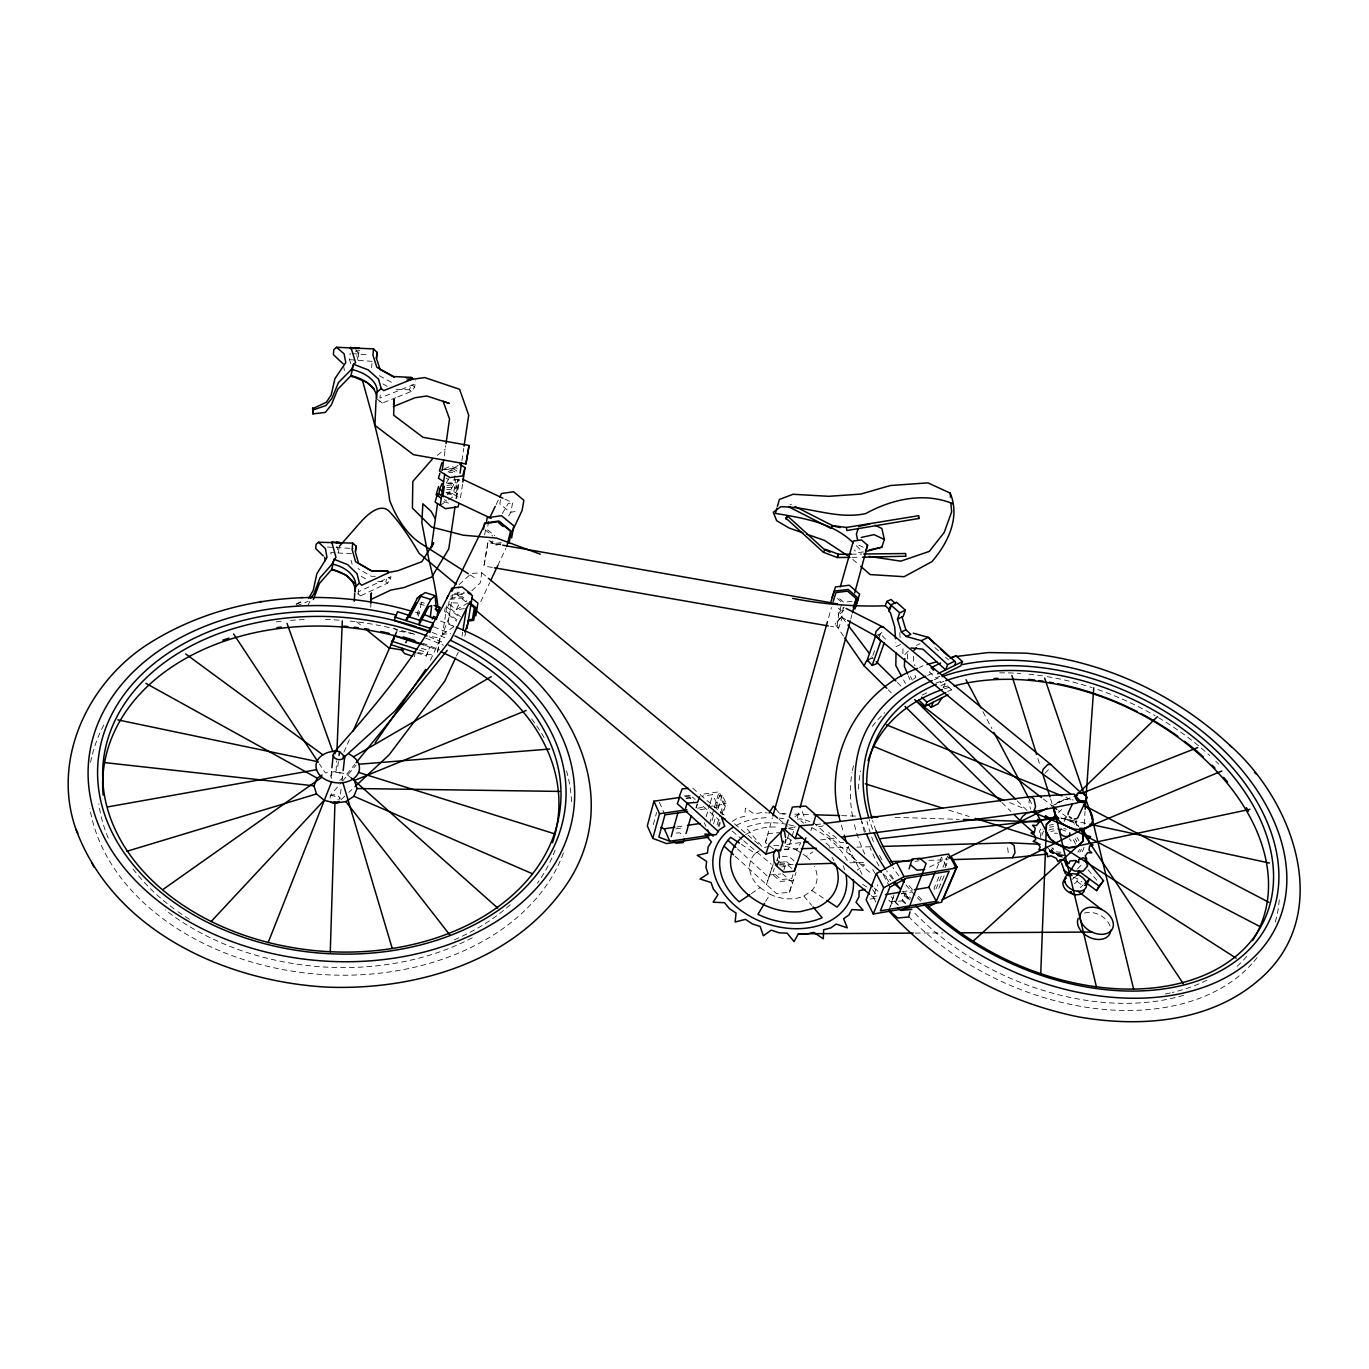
<?xml version="1.0" encoding="UTF-8"?>
<svg xmlns="http://www.w3.org/2000/svg" width="1369" height="1369" viewBox="0 0 1369 1369"><rect width="100%" height="100%" fill="white"/><g stroke="black" fill="none" stroke-linecap="round" stroke-linejoin="round"><path stroke-width="0.75" stroke-dasharray="5 3.75" d="M902.89 653.749L903.01 647.451M907.356 659.002L907.51 650.771M351.303 778.02L346.716 774.289L336.107 771.517L336.534 760.907M370.759 607.237L370.931 603.147M913.602 656.162L913.311 661.98L914.903 665.796M1084.145 824.258L1085.052 811.458M371.615 367.679L371.974 363.487M350.755 363.504L349.557 359.653L350.173 353.407M339.05 547.703L338.519 553.008L336.791 546.18M372.163 361.382L358.045 360.304L359.106 349.882M330.973 776.189L331.657 769.857M330.083 798.11L330.391 795.321L341.223 782.606M337.818 766.623L338.434 761.147M358.524 589.252L357.942 594.574L360.492 595.874L387.444 583.194L390.559 579.258L390.901 576.606L358.233 591.904M380.274 395.008L379.915 398.139L415.081 383.97M341.052 789.109L339.888 799.256A5.681 4.175 5.2 0 0 334.378 794.739A5.681 4.175 5.2 0 0 328.543 798.555M341.976 780.98L342.935 772.698M843.184 607.237L841.781 618.856L838.838 627.755L830.453 626.3M397.763 396.873L411.299 391.397L414.687 387.085L415.474 380.856M414.533 656.778L415.149 652.414M444.292 455.928L445.746 445.661M416.587 652.876L426.392 656.025L429.678 647.195L421.84 644.679M426.392 656.025L429.678 647.195M454.936 475.625L453.567 484.934L447.612 494.876M845.785 619.49L838.461 615.417L838.855 612.696L844.211 607.46M453.841 491.625L455.672 479.218M446.893 487.706L450.487 487.227L454.149 489.572L456.305 488.134L457.52 479.852M455.945 498.641L458.701 480.143M456.288 498.333L457.862 487.775L451.24 482.829L445.764 483.206M461.901 460.703L463.766 448.279M456.39 497.905L459.659 479.492M462.534 484.113L460.36 498.573L450.127 492.019L445.935 492.583M437.447 652.448L439.962 638.04L429.849 636.345M439.962 638.04L437.738 651.815M445.199 607.836L444.651 611.498L456.664 621.081M430.431 660.2L442.444 634.377L447.372 603.387M449.152 601.059L448.262 606.861L460.48 616.615M465.682 601.812L457.537 594.95L458.82 586.634M461.986 636.174L462.636 632.204M484.677 534.903L485.345 530.761M488.63 521.315L487.261 529.581L494.705 535.673M459.145 584.546L471.364 573.423L481.802 572.79L480.091 583.16L469.533 592.811M492.361 567.451L483.959 565.979L487.912 542.603L500.541 544.828M487.912 542.603L483.959 565.979M500.489 499.702L499.805 503.826L510.055 512.297L518.064 511.133M504.887 499.137L512.571 502.748L510.962 512.006L506.051 520.374M1074.374 883.861L1077.009 881.431L1077.54 878.316M417.151 615.092L418.965 607.117M418.315 616.238L421.652 602.12M888.943 910.419L894.214 894.299L890.483 906.637M784.523 849.721L788.202 849.447L795.115 826.14M797.323 817.926L799.53 809.712M850.816 618.908L851.912 614.801M653.321 824.6L656.607 812.433M773.673 849.105L765.425 842.483L772.321 817.943M828.621 617.539L831.445 607.477M696 807.864L697.061 804.202M706.13 816.797L709.707 804.698M710.289 802.696L712.684 794.636L702.417 796.108M709.518 823.881L719.067 791.83L700.158 794.55M464.758 636.14L465.888 632.375M712.068 820.459L713.797 814.692M716.09 807.008L719.529 795.492L722.199 795.115L726.118 803.415L722.627 814.914M713.557 823.898L715.867 816.232M718.16 808.549L722.199 795.115M717.065 824.908L719.957 815.308M720.539 813.391L723.431 803.808L719.529 795.492M718.229 826.192L719.444 822.204M721.857 814.196L724.885 804.185L719.067 791.83M719.136 826.431L720.299 822.598M810.859 830.778L811.868 827.475M735.102 856.173L776.377 893.495L789.417 892.348L792.463 882.492L782.555 873.816M789.417 892.348L796.073 872.395M792.993 874.62L791.744 878.641L781.1 879.548L772.972 872.412L774.255 868.425M776.753 860.998L778.037 857.011M772.03 867.655L766.435 884.733L773.656 862.795M841.627 604.619L838.718 613.517L837.332 625.034L838.838 627.755M765.425 842.483L768.368 833.499L779.474 832.626M449.083 617.265L442.444 634.377L450.521 633.385M787.346 838.906L789.383 832.934M1030.087 798.349L1028.906 801.772L1030.446 809.284M783.804 870.188L786.696 861.717L792.394 866.68M874.534 650.754L871.899 658.284L867.227 660.046M878.487 639.477L880.455 633.83L885.538 639.135M696.154 807.83L697.54 804.065M387.444 583.194L385.75 581.654L387.667 576.64L390.559 579.258M411.299 391.397L409.434 389.823L411.521 384.432L414.687 387.085M943.309 687.888L944.918 683.747L951.438 689.719L949.829 693.843M875.852 902.017L873.131 896.712L877.803 884.836M898.458 901.213L902.103 900.87L905.183 893.324L911.052 898.338M936.772 868.442L941.513 857.114L946.287 865.875M938.894 876.896L934.052 888.327L935.917 891.818M942.916 867.364L947.742 855.933M936.002 888.892L941.701 875.407M944.969 867.706L948.238 859.989M938.792 888.413L944.507 874.945M343.91 752.18L349.865 738.61M457.862 487.775L455.398 493.405L446.243 494.055M458.615 479.133L456.955 482.881L447.766 483.514M456.425 656.076L458.239 652.209M480.793 601.573L489.743 582.595M497.786 565.517L505.846 548.439M1064.107 821.52L1066.588 816.232M1074.665 824.275L1076.342 820.767M496.143 504.545L498.846 499.035M843.595 636.191L835.141 624.007L841.678 616.649L845.46 621.68M308.076 605.064L309.942 601.436M841.678 616.649L835.141 624.007M405.207 642.882L408.116 637.475M405.977 643.088L408.955 637.543M502.286 513.649L508.241 503.518L512.571 502.748M848.643 846.401L846.555 849.927L851.364 855.437L853.811 861.529L864.626 865.02L857.216 870.068M446.311 482.932L450.315 476.241M765.63 901.538L770.011 894.231A34.67 25.515 19.3 0 0 803.86 896.079L811.834 890.552A34.67 25.515 19.3 0 0 814.315 866.423M785.207 846.333A34.67 25.515 19.3 0 1 796.501 850.063L800.608 843.236M843.817 610.18L838.461 615.417M346.716 774.289L354.759 764.381M342.592 781.014L356.128 765.134M904.926 654.639L908.622 650.634M1077.54 868.853L1082.759 863.48M1044.906 773.331L1049.321 768.813M878.333 635.935L882.577 631.708M1058.613 812.501L1061.659 809.541M341.138 799.547L347.315 793.798M348.873 792.36L351.953 789.468M1080.158 887.762L1083.29 884.836M1072.303 879.309L1075.435 876.417M913.551 679.127L915.895 677.125L913.996 673.548M437.173 455.398L445.25 449.118M751.393 893.581L760.103 887.694A34.67 25.515 19.3 0 1 755.243 853.435L741.194 844.211M803.004 854.307L806.255 856.412L812.844 851.963M794.995 816.643L802.32 811.697L805.468 820.099L812.998 822.581M359.927 350.652L355.718 351.046L358.045 360.304M440.236 505.349L446.91 500.883M448.57 499.753L455.244 495.287M442.444 634.377L456.082 625.342M755.243 853.435L761.677 849.174M448.039 472.031L458.153 465.392M732.312 821.4L737.754 817.909L744.753 816.318L745.386 808.121L754.456 814.11L761.404 812.519L767.188 812.895M468.078 602.959L456.202 609.718L447.269 602.582M296.388 604.482L303.422 600.871M947.673 691.619L951.438 689.719M929.465 867.056L946.578 858.517M1051.204 806.29L1064.534 799.633M922.261 695.058L927.925 692.235M941.136 685.647L944.918 683.747M919.403 667.507L923.065 665.693M939.887 676.166L936.071 678.049L929.448 671.991L935.164 669.184M916.477 645.381L920.071 643.652M900.614 644.44L896.113 646.579L895.839 642.643M296.063 603.951L303.285 600.649M444.326 468.865L450.572 466.162L458.204 468.711M376.389 398.567L382.293 403.136L395.829 397.66M1057.176 802.936L1071.037 797.477M296.645 605.851L308.282 601.402M875.732 635.575L880.455 633.83M450.675 596.182L452.42 595.549L448.211 622.912L453.584 626.3M823.368 825.832L819.518 826.773L816.266 824.668M873.131 896.712L877.255 896.01M902.034 891.835L912.336 890.107M870.239 899.108L876.417 898.064M901.127 893.889L911.412 892.143M914.954 861.443L919.044 860.776M676.936 826.927L685.373 825.661M675.824 828.912L684.243 827.663M723.431 803.808L726.118 803.415M697.471 808.189L705.908 806.957M708.03 806.649L724.885 804.185M699.935 809.712L706.113 808.805M714.361 807.607L718.468 807.008L712.684 794.636M686.023 798.469L692.166 797.579M685.458 796.655L691.756 795.748M501.225 542.603L495.133 543.459L492.138 541.012M500.763 543.835L494.928 544.64L490.564 541.063M500.951 544.383L494.825 545.221L488.699 540.207M446.961 485.413L451.171 484.848L456.305 488.134M446.602 489.76L450.196 489.281L457.486 493.952M453.464 479.903L458.906 479.184M786.85 844.416L801.618 842.465M820.613 839.95L837.503 837.708M440.869 469.961L453.584 468.301L457.041 470.491M444.155 469.772L453.207 468.592L456.887 470.936L456.579 473.024L452.917 470.679L447.475 471.381M454.611 593.462L464.365 592.195M788.253 828.228L796.69 827.133M815.65 824.668L821.982 823.83M452.061 594.985L464.177 593.41M450.487 598.167L462.209 596.644L466.743 600.272M449.888 599.434L462.02 597.859L466.641 601.556M336.107 771.517L325.309 772.92L319.439 764.022M863.445 551.947L857.353 552.717L854.324 550.064M464.416 608.675L456.202 609.718L459.59 603.096L449.323 602.668M852.048 601.282L843.715 602.274L837.486 596.884M901.521 893.649L905.183 893.324M891.168 901.88L896.627 901.367M769.583 874.911L780.706 873.97M793.626 880.284L780.518 881.414L770.525 872.635M780.193 862.248L786.696 861.717M779.765 864.079L786.131 863.548L794.225 870.616M781.785 866.851L785.036 866.577L776.89 859.681M782.281 856.652L788.664 856.138L794.088 860.861M797.597 819.141L801.378 818.85L805.776 822.615M676.166 833.088L679.726 832.814L683.627 836.288M457.537 594.95L465.922 594.334M684.295 795.919L690.558 795.457L695.161 799.496M686.091 798.024L689.702 797.768L693.689 801.259M449.118 472.562L452.78 472.305M779.389 864.986L794.345 864.523M849.875 862.795L864.832 862.333M928.918 860.348L948.135 859.749M784.249 849.156L799.188 848.746M829.049 847.907L848.25 847.36M856.789 847.12L873.867 846.658M851.227 554.171L861.7 554.034M852.048 557.337L860.451 557.234M915.382 933.093L943.019 932.922M375.294 576.349L371.17 576.246L358.011 568.597M377.758 581.483L385.75 581.654M775.932 809.096L779.8 813.682L786.2 813.888M794.739 814.144L811.817 814.692M841.713 815.633L856.669 816.112M895.104 817.327L959.156 819.346M395.983 389.207L409.434 389.823M843.526 842.5L839.916 842.311L835.141 836.853L828.587 832.626M327.362 547.035L353.63 548.524M351.559 553.743L330.665 552.563L331.726 556.447M779.8 813.682L787.466 814.161M349.557 359.653L355.923 360.133M1060.992 852.254L1055.516 851.843L1051.854 847.822M1060.325 853.674L1054.849 853.246L1051.187 849.225M352.295 353.578L368.706 354.845M399.56 631.297L413.695 633.659M418.058 652.654L434.846 655.443M790.067 504.391L791.368 504.613M330.391 795.321L334.532 796.073L338.365 799.633M870.633 658.027L873.165 658.557L870.65 655.203M1085.634 823.317L1060.564 817.892L1070.404 820.476L1078.721 826.328L1058.425 810.653M415.389 612.2L419.53 613.278M948.734 810.072L969.098 816.489M420.694 602.052L424.356 603.216M419.479 603.797L425.006 605.56M421.327 648.221L429.147 650.737M419.051 649.967L426.906 652.483M1060.872 817.909L1063.679 818.833L1066.092 816.985L1067.598 820.117L1072.937 822.598L1076.291 821.725L1076.445 824.754L1078.96 826.311M446.705 492.926L454.251 495.441M443.761 501.55L449.46 503.45M440.51 620.996L454.337 626.489M1065.938 797.477L1073.844 800.677M1009.569 802.576L1025.33 809.096M858.739 545.136L863.873 547.566M379.35 375.671L393.673 383.577M382.892 383.902L388.437 386.965M361.245 576.332L368.056 580.302M446.123 478.038L448.587 479.612M470.097 574.877L475.402 578.266M862.658 884.34L867.433 887.386M444.377 499.548L446.807 501.122M796.501 850.063L801.378 853.246M811.834 890.552L825.302 899.382M760.103 887.694L770.011 894.231M1077.009 881.431L1083.563 886.273M1043.195 798.897L1051.649 805.434M446.824 607.049L458.803 616.615M446.089 611.327L456.818 619.866M787.945 837.828L791.248 840.498M394.392 628.405L397.54 630.955M356.59 621.714L363.007 626.934M485.174 529.871L492.806 536.135M481.802 572.79L486.731 576.879M779.218 819.415L787.432 826.226M874.175 887.985L879.035 892.04M888.755 900.152L894.95 905.388M871.197 895.566L876.04 899.621M700.346 794.841L726.409 816.917M734.554 823.813L760.616 845.888M379.778 400.997L382.293 403.136M703.101 806.324L719.307 820.099M732.278 831.12L742.015 839.368M743.641 840.754L771.209 864.164M904.515 895.942L909.102 899.844M902.103 900.87L905.012 903.386M800.814 820.698L803.586 823.077M895.394 902.547L898.458 905.166M838.273 608.058L841.199 610.608M837.28 598.39L841.781 602.292M852.767 559.373L859.082 564.901M692.663 788.116L697.283 792.155M882.902 873.713L890.86 880.712M813.391 822.547L872.002 874.295M934.907 647.571L939.459 651.695M945.534 657.188L948.563 659.944M737.412 848.883L768.882 877.495M358.182 593.77L360.492 595.874M856.327 545.735L862.436 551.639M897.431 682.515L903.489 688.504M1017.235 800.831L1029.368 812.81M888.327 689.839L891.356 692.851M1001.903 802.525L1010.989 811.543M803.86 896.079L811.697 905.354M1088.013 869.743L1097.202 880.695M872.618 889.662L877.58 896.336M1051.221 850.081L1053.48 853.4L1054.37 852.408L1052.983 848.113M355.854 349.625L358.678 354.075M910.453 676.526L912.37 680.136M903.54 679.914L905.474 683.525M982.925 711.64L991.858 728.53M1029.625 799.872L1031.61 803.637M883.381 874.757L889.833 887.198M848.181 847.154L862.059 874.329M704.351 822.837L705.959 826.363M659.345 802.302L664.94 814.829M908.383 675.875L910.009 679.691M1037.89 758.477L1040.423 766.554M1050.571 798.897L1052.47 804.955M841.387 825.113L843.732 833.208M350.977 560.143L352.141 564.216M343.482 365.591L344.492 370.845M1007.652 847.719L1008.559 855.18M899.775 632.649L900.203 638.536M1073.364 877.375A11.568 8.009 26.2 0 1 1081.938 882.047M1084.453 913.072A17.592 12.27 27.3 0 1 1110.242 926.71M745.592 834.645A55.256 40.608 19.3 0 1 779.149 827.167M789.348 828.69A55.256 40.608 19.3 0 1 793.421 829.734M831.976 857.216A55.256 40.608 19.3 0 1 833.943 860.742M1062.601 857.216A23.718 16.171 25.1 0 1 1054.78 854.65M1052.932 853.708A23.718 16.171 25.1 0 1 1049.39 851.501M1039.293 832.54A23.718 16.171 25.1 0 1 1040.628 829.015M1084.008 847.206A23.718 16.171 25.1 0 1 1081.681 852.339M1062.122 856.652A21.818 14.871 25.1 0 1 1048.517 850.269M1040.594 837.571A21.818 14.871 25.1 0 1 1042.921 829.306M1049.202 825.319A21.818 14.871 25.1 0 1 1053.394 824.532M1081.373 849.139A21.818 14.871 25.1 0 1 1079.679 852.168M1061.18 855.676A18.242 12.458 25.1 0 1 1049.818 850.354M1048.825 830.076A18.242 12.458 25.1 0 1 1059.743 829.186M1061.745 829.665A18.242 12.458 25.1 0 1 1065.681 831.12M1075.059 838.684A18.242 12.458 25.1 0 1 1076.821 841.815M1063.422 854.889A14.443 9.857 25.1 0 1 1051.255 850.337M1054.472 833.259A14.443 9.857 25.1 0 1 1057.535 833.31M1069.223 838.769A14.443 9.857 25.1 0 1 1071.243 841.079M1066.092 855.608A16.582 11.311 25.1 0 1 1046.72 846.538M1050.896 831.462A16.582 11.311 25.1 0 1 1054.096 830.863M1073.33 839.83A16.582 11.311 25.1 0 1 1075.435 844.125M1061.659 856.258A20.141 13.741 25.1 0 1 1049.099 850.371M1041.877 835.295A20.141 13.741 25.1 0 1 1043.931 831M1049.715 827.321A20.141 13.741 25.1 0 1 1053.6 826.585M1076.958 837.469A20.141 13.741 25.1 0 1 1078.909 840.925M1079.439 849.31A20.141 13.741 25.1 0 1 1077.865 852.117M736.214 825.456A72.181 53.134 19.4 0 1 769.207 817.618M779.115 818.114A72.181 53.134 19.4 0 1 785.121 818.953M812.176 827.886A72.181 53.134 19.4 0 1 848.301 862.487M786.764 824.309A65.199 47.983 19.4 0 0 745.831 827.458L763.286 848.096A34.67 25.515 19.3 0 1 769.327 846.264M788.698 824.703A65.199 47.983 19.4 0 1 794.55 826.209M826.02 843.03A65.199 47.983 19.4 0 1 832.027 848.814M843.201 865.841A65.199 47.983 19.4 0 1 844.639 869.709M773.69 845.648A34.67 25.515 19.3 0 1 783.29 846.008M806.255 856.412A34.67 25.515 19.3 0 1 810.191 860.348M1055.944 804.322A20.313 13.656 24.9 0 1 1073.193 800.026M908.486 898.15A227.237 153.465 25 0 1 904.43 893.649M892.52 879.052A227.237 153.465 25 0 1 886.564 870.77M865.567 831.736A227.237 153.465 25 0 1 861.94 821.622M927.6 675.396A227.237 153.465 25 0 1 933.418 673M920.841 901.264A218.8 147.732 25 0 1 916.494 896.746M915.091 895.24A218.8 147.732 25 0 1 905.388 884.152M898.851 875.818A218.8 147.732 25 0 1 892.845 867.398M872.669 829.255A218.8 147.732 25 0 1 869.298 819.518M934.257 679.726A218.8 147.732 25 0 1 938.295 678.083M921.885 899.878A214.077 144.669 25 0 1 917.692 895.463M912.267 889.422A214.077 144.669 25 0 1 906.894 883.005M876.057 830.658A214.077 144.669 25 0 1 872.566 820.459M940.178 682.737A214.077 144.669 25 0 1 943.908 681.334M1257.067 957.633A225.834 153.516 25.1 0 1 1253.234 962.287M1251.882 963.81A225.834 153.516 25.1 0 1 907.425 915.313M897.859 904.772A225.834 153.516 25.1 0 1 891.202 896.712M874.877 873.131A225.834 153.516 25.1 0 1 872.652 869.366M864.814 854.153A225.834 153.516 25.1 0 1 853.862 822.41M852.613 816.472A225.834 153.516 25.1 0 1 852.031 772.715M852.425 770.661A225.834 153.516 25.1 0 1 853.777 764.569M872.327 726.374A225.834 153.516 25.1 0 1 884.699 712.753M936.002 683.028A225.834 153.516 25.1 0 1 943.686 680.633M999.627 672.846A225.834 153.516 25.1 0 1 1020.726 673.48M1028.889 674.164A225.834 153.516 25.1 0 1 1045.163 676.286M1047.199 676.611A225.834 153.516 25.1 0 1 1092.086 687.632M1097.801 689.548A225.834 153.516 25.1 0 1 1155.077 715.679M1158.585 717.715A225.834 153.516 25.1 0 1 1209.751 755.551M1215.775 761.232A225.834 153.516 25.1 0 1 1218.701 764.124M1279.245 899.809A225.834 153.516 25.1 0 1 1274.453 924.691M1246.748 956.435A217.431 147.784 25.1 0 1 1236.327 966.993M1183.569 995.314A217.431 147.784 25.1 0 1 914.081 912.439M905.73 903.386A217.431 147.784 25.1 0 1 900.22 896.866M888.926 881.841A217.431 147.784 25.1 0 1 884.46 875.082M879.069 866.029A217.431 147.784 25.1 0 1 870.102 847.753M864.489 832.352A217.431 147.784 25.1 0 1 861.443 820.784M858.483 789.092A217.431 147.784 25.1 0 1 860.707 770.867M943.053 687.375A217.431 147.784 25.1 0 1 949.042 685.561M1206.945 980.153A213.136 144.703 25.1 0 1 1172.309 992.474M1170.29 992.919A213.136 144.703 25.1 0 1 1164.198 994.185M909.991 899.895A213.136 144.703 25.1 0 1 903.266 891.904M893.495 878.812A213.136 144.703 25.1 0 1 889.114 872.207M881.858 859.783A213.136 144.703 25.1 0 1 878.214 852.613M873.422 841.661A213.136 144.703 25.1 0 1 871.163 835.535M870.462 833.499A213.136 144.703 25.1 0 1 866.988 821.332M944.268 688.898A213.136 144.703 25.1 0 1 952.071 686.485M555.147 850.046A233.175 170.68 5.2 0 1 552.734 856.087M551.929 857.952A233.175 170.68 5.2 0 1 537.281 883.279M472.168 937.851A233.175 170.68 5.2 0 1 165.187 909.872M108.237 838.085A233.175 170.68 5.2 0 1 98.79 803.757M422.645 643.208A233.175 170.68 5.2 0 1 439.637 649.916M531.634 718.913A233.175 170.68 5.2 0 1 545.324 739.79M510.226 904.789A228.589 167.155 5.2 0 1 454.422 939.75M189.401 919.232A228.589 167.155 5.2 0 1 177.388 911.258M174.103 908.879A228.589 167.155 5.2 0 1 132.605 868.357M421.72 644.029A228.589 167.155 5.2 0 1 437.413 650.224M432.279 632.478A234.732 170.783 5.3 0 1 447.218 638.81M429.062 636.739A229.65 167.223 5.3 0 1 444.6 643.276M433.665 626.814A243.802 177.422 5.3 0 1 449.237 633.265M563.412 853.007A242.193 177.303 5.2 0 1 312.662 973.753A242.193 177.303 5.2 0 1 89.892 808.292M90.576 762.311A242.193 177.303 5.2 0 1 91.945 756.133M92.459 754.097A242.193 177.303 5.2 0 1 104.01 724.612M276.264 621.834A242.193 177.303 5.2 0 1 282.356 621.132M290.519 620.362A242.193 177.303 5.2 0 1 306.878 619.49M325.411 619.49A242.193 177.303 5.2 0 1 339.82 620.208M350.036 621.098A242.193 177.303 5.2 0 1 380.479 625.684M384.467 626.506A242.193 177.303 5.2 0 1 417.75 635.456M425.725 638.211A242.193 177.303 5.2 0 1 443.316 645.158M566.509 770.798A242.193 177.303 5.2 0 1 571.558 802.816M331.657 778.345A5.75 4.175 5.4 0 1 333.968 772.766A5.75 4.175 5.4 0 1 341.754 774.786A5.75 4.175 5.4 0 1 339.461 780.364M1063.696 828.587A5.339 3.628 25 0 1 1066.314 829.272"/><path stroke-width="1.5" d="M846.367 527.459L918.77 515.668L919.078 518.423L846.881 530.539L846.367 527.459L832.523 525.61L830.983 528.417L788.972 506.941L790.272 507.163M1074.237 796.553L1080.073 792.001L1050.725 764.432L883.57 627.276L846.093 608.401M896.028 652.876L895.822 665.488L901.623 676.303M1080.055 793.027L1080.073 792.001M330.271 951.883L334.943 803.073L324.179 800.266L316.496 793.952L313.963 785.84L317.214 778.157L322.074 775.025M1040.731 973.889L1046.464 824.292L1055.585 815.445M336.979 750.298L342.318 620.841M370.931 603.147L371.375 592.914L370.571 599.673L390.815 590.09L403.581 587.66L431.8 577.016L448.741 548.969L455.038 506.77M376.047 399.816L374.901 425.348L413.489 454.679L465.922 463.937L469.071 445.473L423.021 437.31L393.639 415.149L394.204 399.012L393.536 404.711M904.738 658.54L904.361 666.309L907.579 673.959M354.297 601.179L354.691 593.222M1083.837 828.519L1082.947 841.302L1077.643 846.418C1065.287 850.491 1050.759 843.698 1045.95 831.616L1046.464 824.292L1051.82 819.278L1058.819 818.166M1085.189 809.319L1093.745 687.803M312.988 413.883L312.662 408.133L312.988 413.883L325.326 412.411L331.298 404.967L337.801 389.19L350.892 375.825L353.561 364.291L368.141 369.87L378.528 379.093L381.181 388.471L383.714 390.61L412.839 378.939L410.974 377.382L393.605 376.526L376.851 367.286L372.95 355.187L373.497 348.907L336.5 347.281L333.848 349.608L333.386 354.622L343.14 363.846M394.409 377.348L380.052 369.425L376.526 358.524L377.057 352.346L373.497 348.907M352.706 543.117L356.008 545.991L355.444 552.289L358.592 563.275L371.786 570.959L388.334 571.352L370.999 570.685L355.598 561.735L352.124 549.517L352.706 543.117L318.515 542.244L316.085 544.263L315.691 548.524L323.272 555.934M313.33 599.536L319.473 583.382L331.692 569.487L334.104 559.305L347.538 564.576L357.035 573.697L359.38 583.126L361.707 585.247L388.762 572.618L387.051 571.078M336.466 543.253L336.603 542.021L339.598 542.364M331.897 767.735L333.266 755.055M355.427 551.296L356.008 545.991M376.372 358.575L377.057 352.346M334.943 753.84L335.251 750.931C379.692 701.099 423.124 648.769 451.907 588.122L462.123 586.993L471.09 593.958M359.38 583.126L355.632 586.599L355.033 591.921A30.221 20.141 6.3 0 0 331.692 569.367L346.408 575.22L354.503 583.023M381.181 388.471L377.091 392.304L376.389 398.567A32.839 19.799 7.6 0 0 350.909 375.705L366.824 382.396L374.199 388.984M339.05 755.534L339.495 751.649L335.251 750.931M343.174 770.593L344.851 755.808A5.801 4.193 5.6 0 1 339.923 759.624A5.801 4.193 5.6 0 1 333.574 756.509A5.801 4.193 5.6 0 1 336.312 751.615M1074.836 894.419L1074.716 895.343L1070.01 891.835L1071.551 891.972M419.872 644.063L394.392 635.883L391.055 644.696L415.149 652.414M409.434 615.52L397.54 611.721L394.186 620.585L429.9 632.033L433.22 623.135L421.327 619.336M393.913 639.443L394.392 635.883M402.298 648.29L402.007 650.48L404.608 653.595L412.548 656.145M421.327 594.711L417.357 598.065L406.028 620.602L415.8 602.617M417.357 598.065L425.263 592.555L435.154 595.72L430.807 599.485L419.667 620.277L419.051 624.76L428.685 606.741L431.68 605.56L430.328 617.179M437.515 503.775L431.286 547.874L433.682 542.826L421.823 561.701L397.985 570.685L387.649 572.601M438.713 495.373L439.603 489.075L442.119 483.462M442.255 470.32L443.71 460.035M446.037 443.607L449.528 418.948L443.111 401.288L449.323 403.41L426.888 395.983L415.081 397.729L393.314 406.61M440.236 505.349L444.685 474.239M444.309 486.269L442.974 495.595L491.095 518.372M432.69 626.745L433.22 623.135M435.154 609.068L439.073 610.317L436.506 618.856M439.791 607.288L437.413 614.322L439.791 607.288L433.99 605.44M460.052 473.126L461.593 462.773M464.074 446.191L468.694 415.132L459.556 389.258L424.698 377.57L407.106 380.086M462.859 482.042L465.032 467.582L459.847 464.279M465.922 463.937L469.071 445.473M462.944 630.236L466.47 608.418L469.789 602.001L471.449 601.333M467 628.628L472.373 595.566L467.839 592.674M483.548 529.136L484.54 523.061L498.915 521.007L511.236 531.155L509.131 543.236M486.491 521.794L487.142 517.756L501.499 515.685L513.769 525.816L511.647 537.897M475.796 615.862L477.918 603.079L471.894 598.236M786.148 828.502L781.921 829.049L780.775 834.286L782.178 842.072M785.121 842.962L785.909 839.471M1070.832 794.106L1041.895 773.451L875.099 635.746L876.092 631.297L880.335 627.053L883.57 627.276M909.923 905.217L926.146 863.565L919.9 858.312L912.182 858.962L909.067 868.853M910.009 911.822L908.725 916.973L897.739 918L888.943 910.419M679.144 797.562L653.937 801.19L647.332 825.866L652.808 838.393L666.583 843.578L708.868 837.161M800.078 807.659L850.269 620.961M852.459 612.799L856.258 598.681L847.599 591.151L836.014 592.555L833.139 601.453M854.718 592.88L867.587 545.29L861.529 539.934L853.383 541.012L840.258 586.976M652.808 838.393L659.516 813.734L653.937 801.19M458.957 503.57L458.033 506.906L445.387 508.652L435.102 502.029L437.532 493.73M465.032 467.582L462.705 475.882L449.888 477.576L439.466 470.919L441.913 462.636M671.221 836.596L677.792 813.22M772.886 815.907L827.458 621.629M713.181 836.185L684.979 810.482L687.067 803.124L679.349 796.347L682.19 788.852L688.47 788.407M776.908 508.173L775.402 513.392C802.799 517.995 832.66 522.513 853.263 542.774M777.404 506.427L779.406 499.428L793.079 494.277L828.827 496.314L860.879 494.055L890.432 485.516L927.942 482.863L950.206 493.114C960.439 517.67 947.964 542.945 931.981 561.598L904.139 576.708L870.136 574.569L860.656 566.27M686.057 833.55L691.088 816.044M438.542 486.543L436.112 494.842L441.263 498.162M439.894 473.28L438.439 478.243L443.624 481.563M816.061 814.863L813.032 824.754L799.582 825.798L789.246 816.899L792.394 807.077L805.759 806.084L881.311 872.31M775.487 865.003L783.633 872.139L794.328 871.232L796.809 863.223M1041.895 773.451L1043.281 769.053L1047.713 764.535L1050.725 764.432M788.099 819.877L784.95 829.717L795.201 838.564L801.892 838.033M832.095 597.517L835.518 586.925L849.31 585.23L859.612 594.214L856.07 604.773M830.915 601.71L834.337 591.1L848.164 589.423L858.483 598.407L854.958 608.983M858.26 528.314L856.378 534.081L857.559 539.608M464.895 632.119L467.924 622.998M866.012 550.081L867.587 545.29M475.471 610.026L765.836 854.085L769.138 844.108L781.665 831.479M853.298 607.545L856.258 598.681M865.482 551.673L881.773 547.206L884.357 539.54L881.858 528.502L875.048 525.217M780.022 851.09L783.359 841.233M795.201 838.564L799.582 825.798L872.549 886.633M841.713 837.143L1033.749 811.714L1035.529 806.581L1033.971 799.017L1030.669 796.638L824.087 823.556M891.305 605.474L889.764 609.838L885.315 605.783L886.821 601.419L891.031 599.502L895.514 603.541M794.328 871.232L805.965 837.811M872.224 665.368L880.815 640.897L875.732 635.575L867.227 660.046L872.224 665.368L876.913 663.589L884.22 642.9M954.638 665.437L955.648 662.801L954.655 661.176L947.656 664.615L921.286 640.692L906.329 636.482L901.367 631.965L897.465 619.079L899.707 612.816L905.388 610.18L896.575 602.24L890.894 604.841L888.703 611.122L890.398 612.662L894.693 626.899L895.548 638.707M905.388 610.18L903.146 616.444L897.465 619.079M684.295 839.163L683.028 842.637L675.875 843.201L673.274 840.874M699.662 796.724L697.591 802.354L687.067 803.124L718.537 831.719M679.418 798.076L677.296 803.706L684.979 810.482M918.804 700.141L925.324 706.182L926.899 702.04L945.774 692.56M928.182 704.522L931.211 707.328L933.162 702.229M947.656 664.615L945.637 669.886L922.843 649.163L911.069 647.965M942.077 697.745L938.09 703.837L931.211 707.328M913.209 859.766L896.575 862.47L876.348 873.576L866.132 899.792L873.319 913.996L941.513 902.274L956.212 868.014L948.546 854.016L917.367 859.082M950.12 658.403L955.836 655.597L962.458 661.569L960.798 665.813L941.786 675.225M268.17 942.556L331.572 781.956M873.319 913.996L883.707 887.814L904.036 876.656L956.212 868.014M353.561 364.291L351.525 369.425A32.924 19.782 7.7 0 1 377.091 392.304M334.104 559.305L332.222 564.045A30.289 20.124 6.3 0 1 355.632 586.599M334.943 803.073L345.844 801.601L353.904 796.262L357.001 788.527L354.366 780.501L351.303 778.02M849.961 557.371L837.366 557.525L823.453 552.306L825.199 549.243L838.684 554.308L851.227 554.171M824.891 549.996L787.654 516.113L785.755 517.978L823.453 552.306M896.199 900.562L905.046 878.761M936.31 901.281L949.162 871.146L906.09 878.282L889.833 887.198L880.37 910.881L936.31 901.281L928.849 887.317L935.181 872.224M943.823 897.79L957.034 867.005L951.883 857.61L949.042 858.072M353.253 730.841L396.565 631.965M778.79 861.649L777.25 865.054L774.169 862.316L773.417 854.513L775.71 849.396L778.807 852.1L779.372 857.987M455.535 658.027L444.703 681.3L389.053 754.918L355.05 786.593M512.468 530.881L522.068 510.551L523.882 500.301L513.597 491.745L501.533 493.524L499.736 497.204M490.632 580.696L497.786 565.517M506.735 546.539L510.534 531.258L498.812 521.606L485.156 523.557L451.89 591.476M1072.594 803.535L1068.248 812.724A5.39 3.628 24.9 0 0 1068.145 814.675M1085.925 800.728L1078.019 817.259A5.39 3.628 24.9 0 1 1074.254 818.97M886.821 688.333L864.096 665.796L866.098 661.655L869.127 659.225M489.862 517.414L495.253 506.393M446.585 598.664L448.039 595.703M1076.428 875.732L1078.738 871.06L1098.965 885.983L1096.603 890.654L1087.191 883.689L1084.778 885.418M466.47 608.418L451.359 638.775L394.991 710.939L343.071 758.221L343.397 755.294L339.495 751.649M1087.191 883.689L1089.519 879.018L1084.847 883.381M1064.483 860.28L1066.331 865.738L1074.323 870.992L1083.136 871.129L1087.568 866.064L1085.069 858.808L1103.5 880.729L1096.603 890.654M439.073 610.317L438.371 611.652L436.386 610.762L435.154 595.72M432.245 619.028L433.631 616.426L435.445 617.197M406.336 618.343L409.588 617.043L420.831 596.285L430.807 599.485M913.26 933.11L798.418 933.778L794.054 941.615L787.209 933.213L779.115 932.785L771.192 930.15L763.337 935.78L760.171 926.488L752.231 923.853L745.455 919.335L735.136 922.021L736.06 913.055L729.318 908.554L724.56 902.719L713.129 902.205L717.972 894.676L713.266 888.909L711.093 882.543L700.004 878.966L708.098 873.764L705.959 867.484L706.609 861.392L697.232 855.3L707.482 852.99L708.115 846.983L711.418 841.884L704.83 834.08L715.97 834.85L719.221 829.819L724.714 826.277L721.6 817.772L725.176 818.987M952.413 859.629L1012.221 857.764L1015.011 852.87L1014.087 845.392L1010.408 842.825L882.389 846.418M308.709 598.167L313.227 590.433L316.804 573.885L326.969 557.525L325.48 548.695L318.515 542.244M1034.194 833.173L1020.076 820.544L1022.472 816.523L1027.126 812.638L1029.368 812.81M764.535 903.369L757.964 914.321A65.199 47.983 19.4 0 0 822.136 917.709L812.998 906.894M769.121 813.015L773.348 806.05L775.932 809.096M1068.162 874.517L1076.496 860.879M375.089 742.888L425.793 669.338M310.506 598.424L313.843 593.975L320.004 577.821L332.239 563.942M356.094 762.721L447.235 650.343M1098.965 885.983L1103.5 880.729M432.313 459.163L412.822 481.426L412.411 508.121L431.611 527.082L463.252 535.193L496.673 538.12L540.242 554.171M339.444 546.248L360.03 522.804A120.968 33.421 -70.3 0 1 388.505 510.671A104.403 21.288 64.3 0 1 419.171 553.401L456.151 584.289M334.276 559.373L336.004 557.44L331.709 541.919L340.368 542.86M350.173 348.445L359.26 348.428M913.91 650.326L916.374 647.657M211.083 921.594L324.179 800.266M351.542 369.305L338.417 382.635L331.897 398.396L325.942 405.549L313.33 409.861M353.75 364.359L355.598 362.511L350.789 347.127M785.789 519.022L787.654 516.113M1079.901 791.847L1157.438 716.62M1076.992 874.979L1080.124 872.087M972.948 941.342L1082.947 841.302L1083.324 833.961L1080.552 829.392M162.962 889.508L321.92 777.198M749.664 894.761L739.209 901.846A65.199 47.983 19.4 0 1 730.652 837.298L739.431 843.064M353.459 756.852L491.231 676.645M925.324 706.182L947.947 694.802M928.678 906.603L938.159 901.846M941.94 899.946L1089.792 825.866M948.495 857.576L1047.405 808.189M917.572 668.414C857.559 690.335 821.537 759.675 840.207 821.075M937.714 673.788L962.458 661.569M940.589 663.058L931.057 667.73L933.726 670.16M921.286 640.692L928.285 637.338L954.655 661.176M906.329 636.482L910.847 634.343L905.884 629.843L902 616.974M901.367 631.965L905.884 629.843M313.039 408.492L326.387 402.246L331.195 394.888L334.926 378.665L345.792 362.545L344.098 353.818L336.5 347.281M837.64 554.787L838.684 554.308L837.366 557.525M1082.434 829.255L1221.815 771.004M354.366 780.501L526.261 710.443M1080.928 793.575L1197.721 747.56M126.667 851.364L316.496 793.952M765.836 854.085L774.991 851.415M926.967 664.564L936.704 661.775M950.36 657.856L954.244 656.744M865.071 889.354L859.167 890.774L858.945 896.917L856.019 902.188L863.086 910.248L851.929 909.564L848.968 914.903L843.629 918.719L847.274 927.84L836.168 924.058L830.778 927.925L823.642 929.756L823.299 938.809L813.682 932.34L806.478 934.188L798.418 933.778M411.265 611.104C324.624 586.103 226.347 594.762 149.289 643.293C88.574 681.488 51.064 759.111 75.962 829.34C113.678 931.262 226.056 982.103 328.68 987.203C414.328 990.044 507.779 963.28 561.05 892.143L563.532 888.857C635.062 790.05 556.943 665.745 456.322 627.276M858.876 526.398L869.828 523.985M861.255 537.452L874.106 534.629L884.357 539.54M869.007 549.996L881.773 547.206M1249.863 809.336L1068.83 847.873L975.19 818.405M1033.749 811.714L1077.968 802.747L1078.019 801.704L1074.203 794.071L1030.669 796.638M107.843 806.889L316.564 769.703M885.521 894.624L899.963 892.177M914.406 889.747L928.849 887.317M954.193 867.484L957.034 867.005M687.597 811.526L664.94 814.829L658.831 837.109L669.817 841.268L710.015 835.176L707.585 829.888M660.645 827.406L664.29 828.81L674.831 827.235M687.478 825.353L700.124 823.471M659.516 813.734L686.93 809.729M803.723 842.175L807.95 841.627M468.403 619.832L472.425 619.318L474.324 607.733L469.721 604.037M467.856 621.064L473.691 620.345L475.796 607.545L469.755 602.702M956.246 656.487L988.264 652.551L1026.151 653.184C1101.823 660.269 1174.448 693.364 1229.875 745.301L1231.193 746.738M880.489 838.632L1058.442 818.132M355.991 348.171L359.328 347.794M1012.221 857.764L1047.285 854.051M260.161 601.641L261.684 601.504M905.32 907.442L909.136 907.082M911.874 909.427L900.836 910.453L897.893 907.921M301.556 597.568L302.412 597.5M924.674 869.503L916.922 870.188L910.676 864.883M358.849 764.227L549.671 749.048M775.316 850.423L780.843 850.012M796.467 864.455L834.919 863.257M890.466 861.546L909.683 860.947M801.327 848.677L816.249 848.267M863.788 554.017L905.645 553.521L905.884 556.225L862.538 557.217M960.028 932.819L1091.88 932.049M357.001 788.527L559.613 791.419M813.956 814.76L839.591 815.565M871.608 816.574L878.025 816.78M963.434 819.483L1040.303 821.913M406.336 377.912L412.291 378.203L410.974 377.382M1010.408 842.825L1040.115 844.279M1080.894 828.331L1084.813 828.553L1083.581 831.137L1086.627 835.381L1090.631 836.664L1088.167 838.495L1089.433 842.91L1093.044 845.118L1089.638 845.956L1088.937 850.029L1091.743 852.904L1087.773 852.63L1085.189 855.847L1086.815 859.065L1082.776 857.713L1078.601 859.681L1078.84 862.829L1075.23 860.536L1069.976 860.998L1068.778 863.702L1066.057 860.759L1060.359 859.646L1057.878 861.58L1056.372 858.346L1050.947 855.796L1047.49 856.703L1047.388 853.572L1042.887 849.909L1038.9 849.704L1040.218 847.052L1037.206 842.739L1033.167 841.439L1035.717 839.608L1034.553 835.158L1030.943 832.951L1034.416 832.13L1035.221 828.091L1032.483 825.25L1036.453 825.524L1039.105 822.393L1037.548 819.261L1041.535 820.596L1045.711 818.713L1045.522 815.667L1049.048 817.892L1054.233 817.481L1055.431 814.88L1058.1 817.721M1085.497 801.019L1079.901 800.557L1076.102 796.501L1077.916 792.925L1083.495 793.404L1087.294 797.425L1084.796 802.491L1079.183 802.046L1075.401 797.99M103.736 762.482L313.963 785.84M917.914 518.286L919.078 518.423M869.127 556.396L900.751 561.153L929.329 551.382L944.199 532.473L951.643 511.903L950.907 503.159M403.359 650.224L388.659 647.777L366.207 629.535M502.645 545.187L837.417 603.883M494.449 567.81L828.348 625.941M333.916 801.669L338.057 802.439M117.768 719.872L316.941 761.506M1089.81 824.224L1269.474 863.052M831.839 525.696L840.121 527.561M913.311 633.163L928.285 637.338L934.462 643.635M952.875 503.758C924.349 491.83 891.818 499.137 865.619 513.632C836.579 519.775 809.387 506.479 780.741 506.787L773.28 512.28L776.702 520.768L789.263 528.075L802.918 532.849M358.627 772.39L554.787 833.875M865.276 783.821L942.625 808.155M409.588 617.043L419.667 620.277M394.648 616.957L430.431 628.405M391.517 641.137L417.083 649.334M806.837 534.218L824.395 540.361L847.616 555.643M424.715 614.715L436.557 619.421M886.359 724.817L1062.002 795.885M873.593 746.362L1003.648 800.129M1031.251 811.526L1072.629 828.639M353.904 796.262L532.421 873.764M331.692 569.367L333.043 569.966M462.619 479.236L502.953 498.23M826.311 550.372L830.127 552.203M795.115 506.53L832.523 525.61M1063.046 824.172L1260.438 926.813M1083.666 805.229L1268.858 902.308M145.884 683.353L317.214 778.157M847.616 620.499L875.099 635.746M468.318 573.748L420.557 543.288A112.001 63.179 89.4 0 1 389.72 500.524A131.03 24.334 78.3 0 0 371.889 414.448L362.391 380.223M1236.121 958.146L1050.485 839.3L1035.58 811.132M439.791 494.346L443.453 496.707M826.996 900.494L837.092 907.117A65.199 47.983 19.4 0 0 846.076 875.476M1064.055 870.427L1072.03 875.681M1068.71 875.732L1065.219 873.439L1061.608 863.154M350.892 375.825L352.312 376.834M185.671 653.937L322.879 754.849M439.603 489.075L442.923 491.557M914.646 699.61L1041.501 797.597M1053.343 806.735L1056.731 809.353M1078.019 891.253L1101.549 909.461A17.643 12.27 27.3 0 1 1108.171 932.905A17.643 12.27 27.3 0 1 1080.535 919.951A17.643 12.27 27.3 0 1 1101.515 909.444M498.624 522.821L503.125 526.517M488.374 578.248L777.575 818.046M796.946 833.481L869.589 894.214M894.043 883.518L900.408 889.114M352.808 779.149L497.803 908.143M940.52 649.111L948.084 655.956M886.821 601.419L899.707 612.816M727.966 840.309L735.837 847.462M724.15 846.179L733.544 854.752M921.679 697.197L926.899 702.04M876.194 661.552L895.908 681.026M917.144 701.989L1015.73 799.325M904.995 706.37L1000.397 801.019M1014.018 814.538L1020.076 820.544M889.029 911.206C938.432 965.881 1006.249 1002.057 1078.139 1016.825C1139.384 1027.606 1208.639 1022.677 1257.871 980.837C1335.237 916.528 1294.698 802.114 1229.875 745.301M781.921 829.049L784.488 831.633L785.549 837.52M1254.449 772.202L1256.194 774.101M345.844 801.601L449.871 934.959M847.976 625.034L869.383 653.526M844.793 637.937L864.096 665.796M1079.901 828.108L1183.295 983.678M233.62 633.984L318.258 762.242M435.393 518.851L431.218 511.424L422.85 503.792L421.857 522.804L429.027 560.332A79.419 13.279 75.2 0 1 438.029 607.562M966.035 679.726L980.94 707.893M993.86 732.295L1028.632 798.007M896.575 862.47L904.036 876.656M876.348 873.576L883.707 887.814M75.962 829.34L77.862 833.276M92.134 863.326L93.896 866.988M664.29 828.81L669.817 841.268M287.028 623.391L332.735 751.444M1044.633 678.151L1084.47 795.201M1085.839 799.239L1092.719 819.415M1011.896 675.601L1036.624 754.422M1042.322 772.612L1049.937 796.878M1053.103 806.974L1056.269 817.088M342.883 782.657L392.218 948.409M844.314 835.227L846.675 843.304M1090.477 811.663L1133.549 988.726M1054.147 809.301L1096.449 986.981M324.675 557.217L325.257 560.76M950.206 493.114L950.48 497.135M885.315 605.783A116.827 31.436 5.2 0 1 792.651 598.39M1084.368 890.825A11.568 8.009 26.2 0 1 1068.025 891.715A11.568 8.009 26.2 0 1 1066.468 877.991M1110.687 930.184A17.592 12.27 27.3 0 1 1091.367 938.09A17.592 12.27 27.3 0 1 1078.224 918.342M835.586 864.387A55.256 40.608 19.3 0 1 817.276 907.373L800.454 911.617A55.256 40.608 19.3 0 1 739.174 885.264A55.256 40.608 19.3 0 1 743.983 835.74M853.281 879.685A72.181 53.134 19.4 0 1 759.076 920.772A72.181 53.134 19.4 0 1 732.723 827.526M1084.556 805.297A20.313 13.656 24.9 0 1 1090.631 824.959A20.313 13.656 24.9 0 1 1067.238 826.654A20.313 13.656 24.9 0 1 1054.438 807.47M962.578 664.547A227.237 153.465 25 0 1 1248.357 778.14A227.237 153.465 25 0 1 1207.886 985.697A227.237 153.465 25 0 1 915.587 905.576M900.306 888.84A227.237 153.465 25 0 1 895.035 882.338M885.435 869.11A227.237 153.465 25 0 1 866.372 833.755M861.306 819.603A227.237 153.465 25 0 1 925.701 676.235M942.094 676.662A218.8 147.732 25 0 1 1229.037 763.816A218.8 147.732 25 0 1 1212.078 975.122A218.8 147.732 25 0 1 923.835 904.224M904.036 882.492A218.8 147.732 25 0 1 901.401 879.172M891.698 865.704A218.8 147.732 25 0 1 874.226 833.139M868.716 817.584A218.8 147.732 25 0 1 932.272 680.581M945.791 680.65A214.077 144.669 25 0 1 1225.717 767.564A214.077 144.669 25 0 1 1207.698 973.667A214.077 144.669 25 0 1 926.248 904.242M892.656 863.274A214.077 144.669 25 0 1 876.057 830.658M871.95 818.422A214.077 144.669 25 0 1 936.225 684.346M868.1 760.599A213.136 144.703 25.1 0 1 942.351 689.548M954.056 685.937A213.136 144.703 25.1 0 1 1195.394 751.016A213.136 144.703 25.1 0 1 1252.498 940.64M993.945 678.528A217.431 147.784 25.1 0 1 997.915 678.374M1028.461 679.383A217.431 147.784 25.1 0 1 1034.69 680.034M1038.866 680.564A217.431 147.784 25.1 0 1 1043.041 681.146M1049.321 682.156A217.431 147.784 25.1 0 1 1053.514 682.909M1057.689 683.713A217.431 147.784 25.1 0 1 1137.143 711.572M1140.856 713.489A217.431 147.784 25.1 0 1 1177.87 736.351M1184.459 741.228A217.431 147.784 25.1 0 1 1203.231 756.8M1212.027 765.134A217.431 147.784 25.1 0 1 1214.987 768.112M1223.561 777.318A217.431 147.784 25.1 0 1 1227.634 782.024M1246.338 807.642A217.431 147.784 25.1 0 1 1248.511 811.218M349.061 754.079A21.784 15.778 5.5 0 1 351.747 779.782A21.784 15.778 5.5 0 1 317.54 771.996A21.784 15.778 5.5 0 1 336.517 751.205M448.365 645.021A229.65 167.223 5.3 0 1 451.359 932.392A229.65 167.223 5.3 0 1 103.051 784.334A229.65 167.223 5.3 0 1 427.077 635.969M450.863 640.504A234.732 170.783 5.3 0 1 457.828 932.443A234.732 170.783 5.3 0 1 98.688 789.28A234.732 170.783 5.3 0 1 416.843 626.934M418.794 627.584A234.732 170.783 5.3 0 1 430.362 631.742M556.721 826.602A228.589 167.155 5.2 0 1 552.477 842.722M103.137 795.064A228.589 167.155 5.2 0 1 421.72 644.029M441.246 651.918A228.589 167.155 5.2 0 1 557.097 824.566M222.805 640.162A233.175 170.68 5.2 0 1 228.863 638.176M276.914 627.635A233.175 170.68 5.2 0 1 281.056 627.122M343.739 626.163A233.175 170.68 5.2 0 1 347.914 626.54M354.16 627.207A233.175 170.68 5.2 0 1 358.336 627.721M364.565 628.611A233.175 170.68 5.2 0 1 368.706 629.261M380.993 631.537A233.175 170.68 5.2 0 1 389.104 633.317M403.153 636.944A233.175 170.68 5.2 0 1 414.944 640.555M454.902 635.883A243.802 177.422 5.3 0 1 469.225 936.156A243.802 177.422 5.3 0 1 91.432 802.628A243.802 177.422 5.3 0 1 396.189 615.126M339.067 801.31A5.681 4.175 5.2 0 1 331.247 802.354M1086.028 798.777A5.425 3.628 24.7 0 1 1082.143 802.439A5.425 3.628 24.7 0 1 1075.966 798.11M1076.068 796.176A5.425 3.628 24.7 0 1 1077.506 794.841M1069.737 832.865A5.339 3.628 25 0 1 1066.725 836.527A5.339 3.628 25 0 1 1060.496 833.635A5.339 3.628 25 0 1 1061.351 828.964M1071.602 818.286A5.39 3.628 24.9 0 1 1069.36 816.711M1064.877 881.858A11.602 8.009 26.1 0 0 1083.067 890.38A11.602 8.009 26.1 0 0 1078.84 875.133A11.602 8.009 26.1 0 0 1064.877 881.858"/></g></svg>
